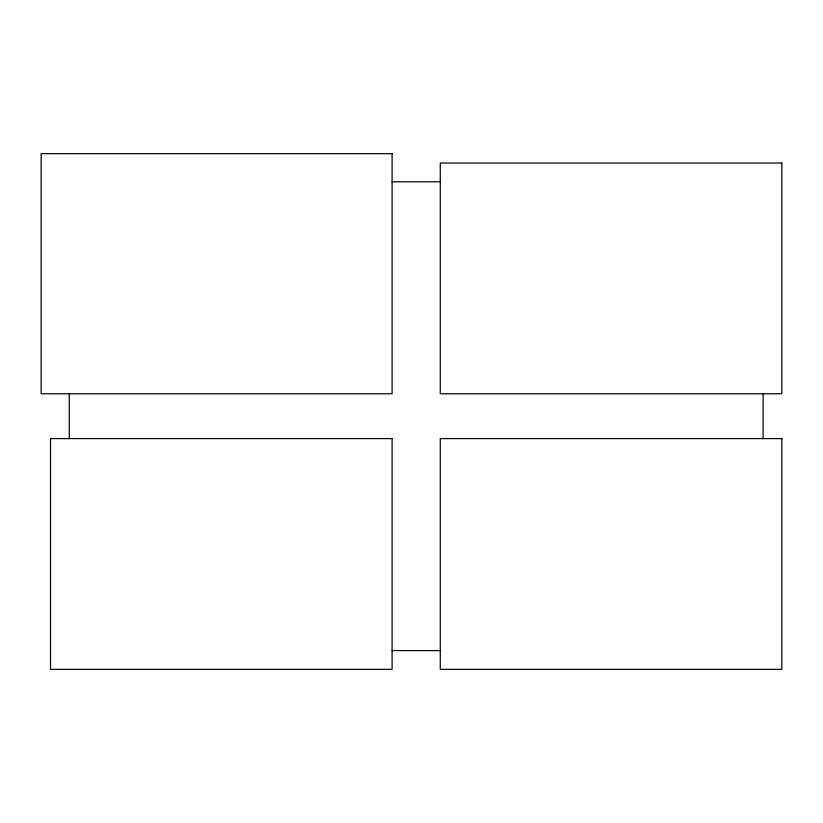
<?xml version="1.0" encoding="UTF-8"?>
<svg xmlns="http://www.w3.org/2000/svg" width="823" height="823" viewBox="0 0 823 823"><rect width="100%" height="100%" fill="white"/><g stroke="black" fill="none" stroke-linecap="round" stroke-linejoin="round"><path stroke-width="1.23" d="M392.098 181.79L440.274 181.79M392.098 650.592L440.274 650.592M763.096 393.775L763.096 438.597M69.276 393.775L69.276 438.597M392.098 153.664L41.15 153.664L41.15 393.775L392.098 393.775L392.098 153.664M781.85 163.036L440.274 163.036L440.274 393.775L781.85 393.775L781.85 163.036M392.098 438.597L50.522 438.597L50.522 669.336L392.098 669.336L392.098 438.597M781.85 438.597L440.274 438.597L440.274 669.336L781.85 669.336L781.85 438.597"/></g></svg>
